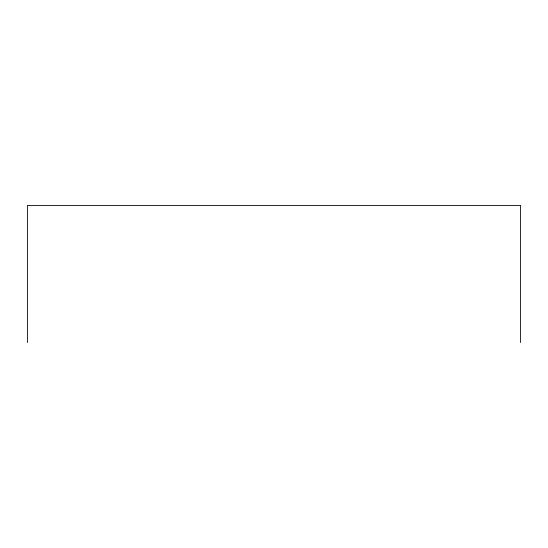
<?xml version="1.0" encoding="UTF-8"?>
<svg xmlns="http://www.w3.org/2000/svg" width="548" height="548" viewBox="0 0 548 548"><rect width="100%" height="100%" fill="white"/><g stroke="black" fill="none" stroke-linecap="round" stroke-linejoin="round"><path stroke-width="0.82" d="M520.6 342.562L520.6 205.438L27.4 205.438L27.4 342.562"/></g></svg>
